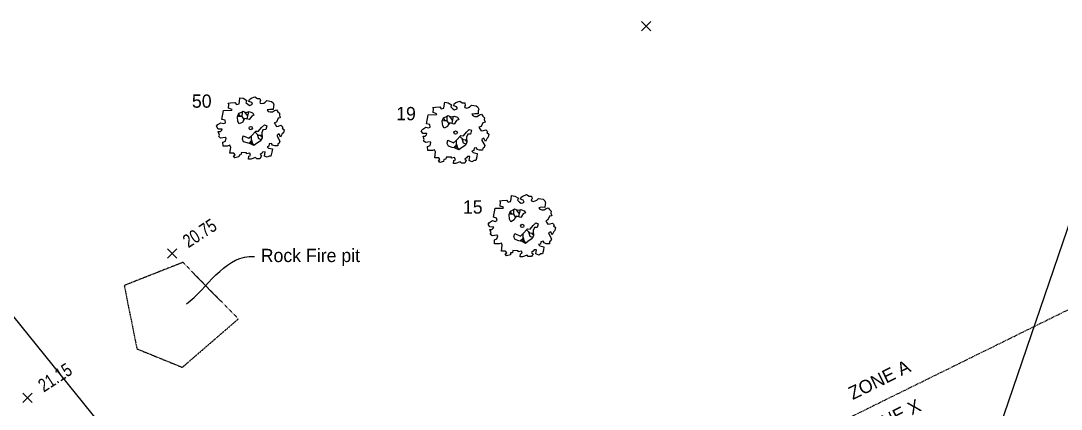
# Model space of a CAD drawing. Header units: inches. Extents: x -625442 to 34963, y -27993 to 66986.
# Drawn here: x -335138 to -333629, y 28752 to 29315 of the extents above; entities that cross this region are included whole.
import ezdxf
from ezdxf.enums import TextEntityAlignment as Align

# ---------------------------------------------------------------- set-up
doc = ezdxf.new("R2010")
doc.units = ezdxf.units.IN
doc.header["$LTSCALE"] = 0.5
doc.header["$MEASUREMENT"] = 0
doc.linetypes.add('HIDDEN', pattern=[0.375, 0.25, -0.125])
doc.linetypes.add('PHANTOM', pattern=[20, 10, -2, 2, -2, 2, -2])
for name, color, linetype in [('EDGE OF ROCKS', 55, 'HIDDEN'), ('FEMA FLOOD ZONE', 190, 'PHANTOM'), ('FENCE', 7, 'FEN_LINE'), ('SPOT ELEVATION TEXT', 252, 'Continuous'), ('TEXT', 7, 'Continuous'), ('Trees-Anno', 43, 'Continuous'), ('TreesMARK', 46, 'Continuous')]:
    doc.layers.add(name, color=color, linetype=linetype)
doc.styles.add('BLDG', font='IC-Romans.shx', dxfattribs={"width": 0.8})
doc.styles.get("Standard").update_dxf_attribs({"font": 'Arial.ttf'})
doc.styles.add('TXT', font='IC-Romans.shx')
doc.linetypes.add('FEN_LINE', pattern='A,0.5,-0.2,[" X ",Standard,S=0.1,R=0,X=-0.1,Y=-0.05],-0.25', length=0.95)
doc.dimstyles.new('20 SCALE', dxfattribs={"dimtxt": 1.6, "dimasz": 2, "dimexe": 0.18, "dimexo": 0.0625, "dimgap": 0.04, "dimtad": 0, "dimdec": 1, "dimzin": 0, "dimdsep": 46, "dimtxsty": 'BLDG', "dimcen": 0.09, "dimaunit": 1, "dimadec": 4, "dimazin": 0, "dimtfac": 1, "dimtdec": 1, "dimtofl": 0, "dimtmove": 2, "dimatfit": 3, "dimfxl": 1, "dimtolj": 1, "dimtzin": 0, "dimarcsym": 0})

# ---------------------------------------------------------------- blocks, each defined once
blk = doc.blocks.new('SPT10')
at = {"color": 0, "linetype": 'Continuous'}
for p, q in [((-0.354, -0.354), (0.354, 0.354)), ((0.354, -0.354), (-0.354, 0.354))]:
    blk.add_line(p, q, dxfattribs=at)
blk = doc.blocks.new('TREE11')
at = {"linetype": 'Continuous'}
for p, q in [((-0.134, 0.178), (-0.184, 0.176)), ((-0.156, 0.177), (-0.179, 0.211)), ((-0.132, 0.24), (-0.134, 0.178)), ((-0.134, 0.178), (-0.103, 0.129)), ((-0.094, 0.242), (-0.047, 0.184)), ((-0.034, 0.247), (-0.058, 0.14)), ((0.008, -0.119), (0.006, -0.244)), ((0.065, -0.059), (0.113, -0.104)), ((0.096, -0.089), (0.115, -0.156)), ((0.113, -0.104), (0.17, -0.108)), ((0.115, -0.156), (0.157, -0.173)), ((0.141, -0.107), (0.163, -0.133)), ((0.006, -0.194), (-0.03, -0.231)), ((0.008, -0.167), (0.027, -0.23)), ((0.027, -0.23), (0.058, -0.256))]:
    blk.add_line(p, q, dxfattribs=at)
for points in [[(-0.04, 0.357), (-0.015, 0.344), (0.008, 0.351), (0.028, 0.361), (0.015, 0.389), (-0.027, 0.402), (-0.019, 0.434), (0.006, 0.451), (0.063, 0.474), (0.102, 0.449), (0.138, 0.447), (0.147, 0.41), (0.136, 0.393), (0.141, 0.378), (0.17, 0.37), (0.196, 0.378), (0.22, 0.391), (0.243, 0.415), (0.313, 0.402), (0.339, 0.381), (0.35, 0.351), (0.344, 0.329), (0.34, 0.28), (0.289, 0.282), (0.248, 0.275), (0.265, 0.252), (0.293, 0.244), (0.328, 0.244), (0.361, 0.265), (0.39, 0.275), (0.412, 0.246), (0.437, 0.224), (0.433, 0.195), (0.446, 0.154), (0.413, 0.148), (0.388, 0.092), (0.354, 0.079), (0.368, 0.058), (0.388, 0.027), (0.422, 0.031), (0.457, 0.043), (0.483, 0.016), (0.474, 0.001), (0.503, -0.026), (0.494, -0.071), (0.476, -0.084), (0.45, -0.136), (0.429, -0.087), (0.398, -0.104), (0.399, -0.119), (0.44, -0.196), (0.432, -0.226), (0.411, -0.238), (0.409, -0.268), (0.363, -0.268), (0.329, -0.255), (0.315, -0.23), (0.28, -0.238), (0.276, -0.273), (0.246, -0.282), (0.266, -0.303), (0.327, -0.315), (0.32, -0.365), (0.306, -0.423), (0.28, -0.423), (0.248, -0.44), (0.207, -0.421), (0.216, -0.36), (0.179, -0.362), (0.166, -0.381), (0.14, -0.4), (0.162, -0.419), (0.138, -0.464), (0.091, -0.464), (0.072, -0.441), (0.001, -0.467), (-0.033, -0.467), (-0.028, -0.422), (-0.003, -0.413), (-0.014, -0.379), (-0.063, -0.389), (-0.062, -0.374), (-0.141, -0.37), (-0.149, -0.404), (-0.177, -0.406), (-0.18, -0.435), (-0.24, -0.45), (-0.26, -0.42), (-0.236, -0.405), (-0.254, -0.38), (-0.315, -0.38), (-0.303, -0.291), (-0.316, -0.259), (-0.349, -0.272), (-0.418, -0.27), (-0.422, -0.212), (-0.383, -0.196), (-0.372, -0.151), (-0.384, -0.142), (-0.455, -0.151), (-0.484, -0.125), (-0.473, -0.106), (-0.49, -0.053), (-0.458, -0.053), (-0.439, -0.033), (-0.432, -0.017), (-0.493, -0.016), (-0.518, 0.028), (-0.497, 0.053), (-0.45, 0.082), (-0.409, 0.069), (-0.382, 0.08), (-0.388, 0.119), (-0.437, 0.131), (-0.412, 0.266), (-0.287, 0.27), (-0.282, 0.283), (-0.337, 0.3), (-0.331, 0.357), (-0.341, 0.379), (-0.305, 0.383), (-0.238, 0.387), (-0.216, 0.358), (-0.176, 0.368), (-0.17, 0.404), (-0.164, 0.459), (-0.113, 0.45), (-0.059, 0.418), (-0.073, 0.387)], [(-0.118, 0.258), (-0.067, 0.236), (-0.022, 0.249), (0.027, 0.23), (0.047, 0.196), (0.015, 0.181), (-0.022, 0.128), (-0.087, 0.145), (-0.114, 0.117), (-0.121, 0.09), (-0.174, 0.064), (-0.194, 0.1), (-0.201, 0.17), (-0.18, 0.224), (-0.136, 0.243)], [(0.014, -0.114), (0.079, -0.044), (0.118, -0.048), (0.163, 0.008), (0.206, 0.048), (0.241, 0.034), (0.227, -0.023), (0.185, -0.025), (0.166, -0.07), (0.171, -0.149), (0.145, -0.196), (0.088, -0.232), (0.048, -0.263), (-0.004, -0.237), (-0.053, -0.224), (-0.108, -0.207), (-0.126, -0.167), (-0.115, -0.115), (-0.029, -0.154)]]:
    blk.add_lwpolyline(points, close=True, dxfattribs=at)
blk.add_circle((0, 0), 0.0248, dxfattribs=at)

msp = doc.modelspace()

# ---------------------------------------------------------------- linework, layer by layer
at = {"layer": 'DEFPOINTS'}
msp.add_line((-330232.80579, 22816.15856), (-341882.06131, 37201.33011), dxfattribs=at)
at = {"layer": 'EDGE OF ROCKS'}
msp.add_lwpolyline([(-334903.16281, 28965.08992), (-334988.38576, 28931.57131), (-334969.88114, 28839.87772), (-334904.02251, 28813.04804), (-334822.83475, 28883.12164), (-334903.16281, 28965.08992)], dxfattribs=at)
at = {"layer": 'FEMA FLOOD ZONE'}
msp.add_lwpolyline([(-338076.1272, 27552.20048), (-337803.61034, 27864.74301), (-337632.45643, 28173.32053), (-337418.71776, 28592.71524), (-337341.23751, 28974.71159), (-337132.84229, 29372.73578), (-336953.8363, 29527.67127), (-336748.11308, 29583.76859), (-336659.94566, 29538.35642), (-336435.52039, 29340.6801), (-336366.05531, 29268.55494), (-336360.71187, 29207.11493), (-335901.17385, 28432.43707), (-335658.04623, 28306.8857), (-335361.48387, 28264.14487), (-335177.13444, 28256.13106), (-334808.43528, 28320.2422), (-334621.41384, 28403.05273), (-333051.84379, 29175.61297), (-332512.1541, 29592.33613), (-331926.43524, 30247.61468), (-331106.21353, 31690.11821)], dxfattribs=at)
at = {"layer": 'FENCE'}
msp.add_lwpolyline([(-333225.32605, 30165.28872), (-333620.36139, 29012.98269), (-334257.37465, 27150.97457)], dxfattribs=at)

# ---------------------------------------------------------------- block references
at = {"layer": 'SPOT ELEVATION TEXT', "xscale": 19.2, "yscale": 19.2, "zscale": 19.2}
for p in [(-334231.11703, 29307.57595), (-334918.78916, 28977.86329), (-335128.5905, 28768.72982)]:
    msp.add_blockref('SPT10', p, dxfattribs=at)
at = {"layer": 'TreesMARK', "color": 46, "xscale": 96, "yscale": 96, "zscale": 96}
for p in [(-334804.78564, 29159.69844), (-334507.63072, 29153.31038), (-334410.79818, 29017.9648)]:
    msp.add_blockref('TREE11', p, dxfattribs=at)

# ---------------------------------------------------------------- texts
at = {"layer": 'SPOT ELEVATION TEXT', "style": 'BLDG', "width": 0.8}
for s, p in [('20.75', (-334873.67699, 28999.46311)), ('21.15', (-335083.47832, 28790.32964))]:
    msp.add_text(s, height=19.2, rotation=33, dxfattribs=at).set_placement(p, align=Align.CENTER)
at = {"layer": 'TEXT', "insert": (-334790.26171, 28984.77052), "char_height": 19.2, "attachment_point": 1, "style": 'TXT'}
msp.add_mtext('Rock Fire pit', dxfattribs=at)
at = {"layer": 'TEXT', "char_height": 19.2, "attachment_point": 2, "rotation": 26.20693609, "style": 'TXT'}
for s, insert in [('ZONE A', (-333897.03015, 28803.75945)), ('ZONE X', (-333881.82774, 28746.91618))]:
    msp.add_mtext(s, dxfattribs=dict(at, insert=insert))
at = {"layer": 'Trees-Anno', "char_height": 19.2, "attachment_point": 9, "style": 'TXT'}
for s, insert in [('50', (-334861.57657, 29189.00049)), ('19', (-334565.25275, 29170.88497)), ('15', (-334468.42021, 29035.53939))]:
    msp.add_mtext(s, dxfattribs=dict(at, insert=insert))

# ---------------------------------------------------------------- leaders
at = {"layer": 'TEXT', "path_type": 1}
msp.add_leader([(-334898.15588, 28904.82919), (-334806.96626, 28973.57649), (-334799.48057, 28973.75886)], dimstyle='20 SCALE', dxfattribs=at)

doc.saveas('drawing.dxf')
